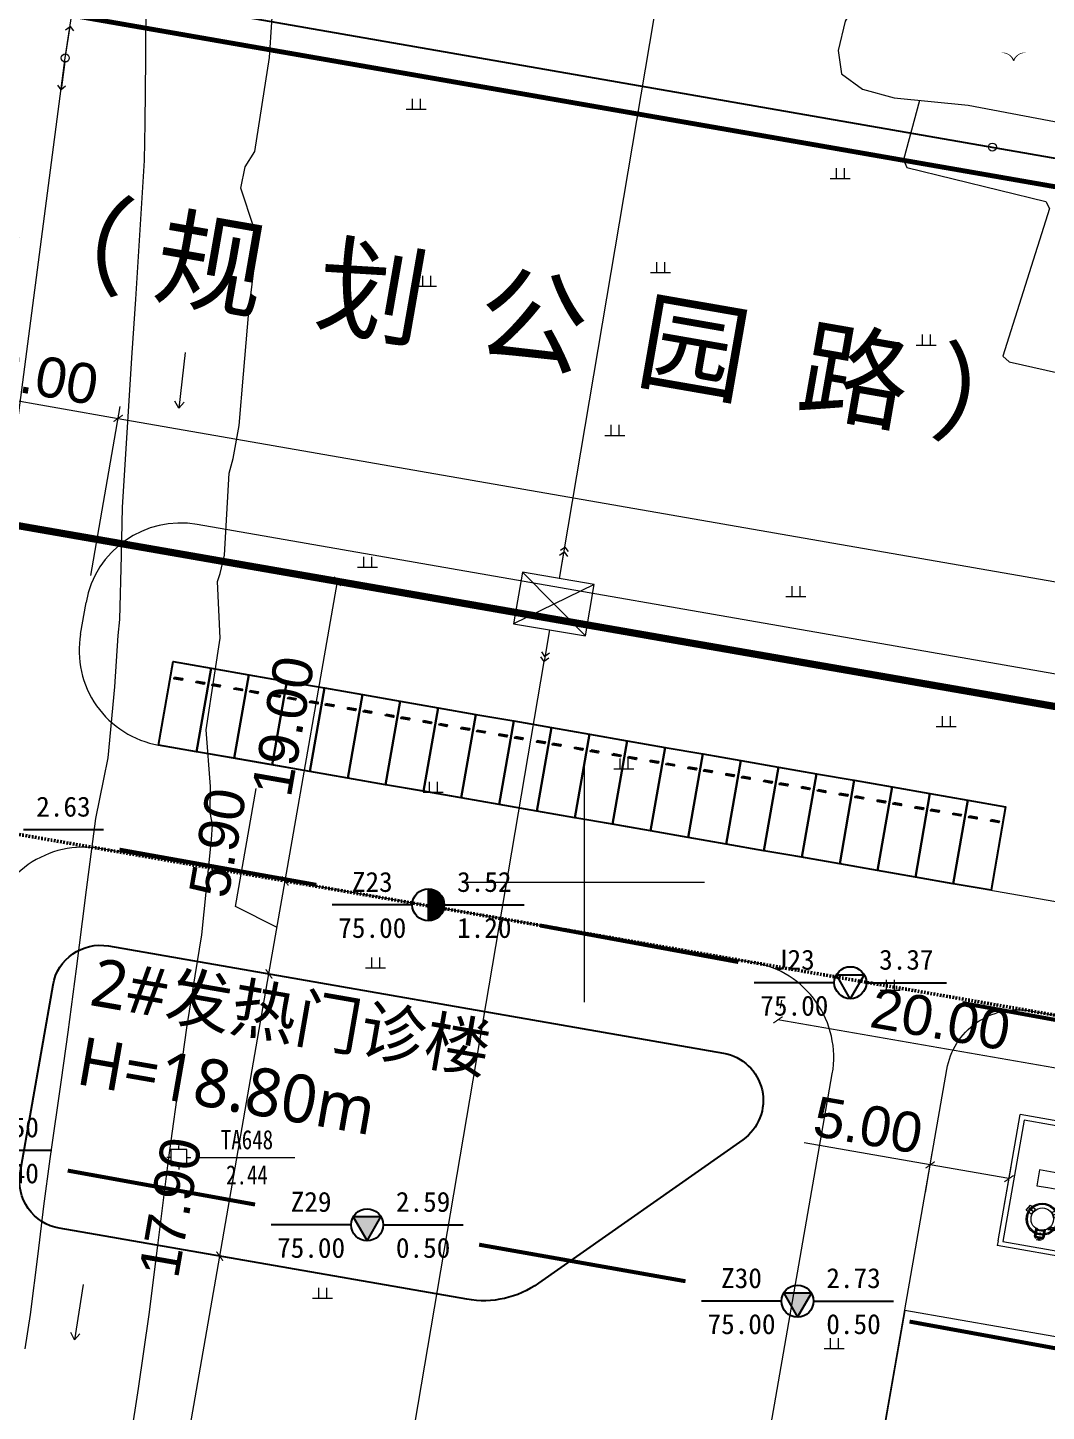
# Model space of a CAD drawing. Extents: x 274235 to 276654, y 142848 to 144425.
# Drawn here: x 275215.2 to 275278.9, y 143366.9 to 143453.4 of the extents above; entities that cross this region are included whole.
import ezdxf
from ezdxf.enums import TextEntityAlignment as Align

# ---------------------------------------------------------------- set-up
doc = ezdxf.new("R2010")
doc.units = 0
doc.header["$LTSCALE"] = 1.5
doc.header["$PDMODE"] = 1
doc.header["$PDSIZE"] = 0.2
for name, pattern in [('__DASH', [0.35, 0.25, -0.1]), ('ACAD_ISO04W100', [30, 24, -3, 0, -3]), ('IMPORT-A-building$0$ACAD_ISO05W100', [33000, 24000, -3000, 0, -3000, 0, -3000]), ('IMPORT-A-building$0$DASHDOT', [25400, 12700, -6350, 0, -6350])]:
    doc.linetypes.add(name, pattern=pattern)
doc.layers.get('0').update_dxf_attribs({"linetype": 'CONTINUOUS', "lineweight": 0})
doc.layers.get('Defpoints').update_dxf_attribs({"linetype": 'CONTINUOUS'})
for name, color, linetype, lineweight in [('_ACM-A-ANNO-DIMS', 7, 'CONTINUOUS', 5), ('_ACM-A-FLOR-LINE', 1, 'CONTINUOUS', 13), ('_ACM-A-SITE-OTLN', 3, 'CONTINUOUS', 25), ('_ACM-A-SITE-PAKG', 1, 'CONTINUOUS', 5), ('_ACM-A-SITE-ROAD', 2, 'CONTINUOUS', 18), ('_ACM-A-SITE-WALL', 5, 'CONTINUOUS', 50), ('_ACM-A-WALL-FULL', 6, 'CONTINUOUS', 13), ('ACM-A-ANNO-TEXT', 7, 'CONTINUOUS', 18), ('DMTZ', 8, 'CONTINUOUS', 0), ('GXYZ', 8, 'CONTINUOUS', 0), ('JZD', 1, 'CONTINUOUS', 0), ('KZD', 8, 'CONTINUOUS', 0), ('link-site_dwg', 8, 'CONTINUOUS', 5), ('RD-红线', 7, 'CONTINUOUS', 13), ('SXSS', 8, 'CONTINUOUS', 0), ('TK', 7, 'CONTINUOUS', 0), ('ZBTZ', 8, 'CONTINUOUS', 0)]:
    doc.layers.add(name, color=color, linetype=linetype, lineweight=lineweight)
for name, color, linetype in [('A-PRKG', 8, 'CONTINUOUS'), ('EVA', 230, 'CONTINUOUS'), ('HOLE', 1, 'CONTINUOUS'), ('Legends', 7, 'CONTINUOUS'), ('LY2', 7, 'ByLayer'), ('PROFILE', 241, 'CONTINUOUS'), ('YD-用地界线', 2, 'CONTINUOUS')]:
    doc.layers.add(name, color=color, linetype=linetype)
doc.layers.add('ASSIST', color=8, linetype='CONTINUOUS', lineweight=0, plot=False)
doc.styles.add('$1$微软雅黑', font='', dxfattribs={"height": 250})
doc.styles.add('_ACM-G-NOTES', font='arial.ttf', dxfattribs={"height": 2.5})
doc.styles.add('ST', font='')
doc.styles.add('控制点注记', font='', dxfattribs={"width": 0.8, "height": 1.2})
doc.styles.get('$1$微软雅黑').set_extended_font_data('Microsoft YaHei')
doc.styles.get('ST').set_extended_font_data('SimSun')
doc.styles.get('控制点注记').set_extended_font_data('NSimSun')
doc.linetypes.add('10421', pattern='A,2,[150,AAA.SHX,S=1,R=0,X=0,Y=1],1e-11', length=2)
doc.linetypes.add('1161', pattern='A,0,[149,AAA.SHX,S=0.15,R=0,X=0,Y=0],-1.6', length=1.6)
doc.dimstyles.new('_ACM-DIM-A_m', dxfattribs={"dimscale": 0.5, "dimtxt": 2.5, "dimasz": 1, "dimexe": 1.5, "dimexo": 2.5, "dimgap": 1, "dimtad": 1, "dimzin": 1, "dimdsep": 46, "dimtxsty": '_ACM-G-NOTES', "dimblk": 'ARCHTICK', "dimcen": 2.5, "dimclrd": 256, "dimclre": 256, "dimclrt": 256, "dimazin": 0, "dimtfac": 1, "dimtmove": 0, "dimatfit": 3, "dimldrblk": 'DOTSMALL', "dimfxl": 1, "dimlwd": 18, "dimlwe": 18, "dimarcsym": 0})

# ---------------------------------------------------------------- blocks, each defined once
blk = doc.blocks.new('gc170')
at = {"linetype": 'Continuous'}
blk.add_circle((0, 0), 0.5, dxfattribs=at)
blk = doc.blocks.new('gc126')
at = {"flags": 128}
for points in [[(0, 0, 0.15, 0.05, 0.333809), (-1.5, 1, 0.05, 0.05, 0)], [(1.5, 1, 0.05, 0.15, 0.333809), (0, 0, 0.15, 0.15, 0)]]:
    blk.add_lwpolyline(points, format="xyseb", dxfattribs=at)
blk = doc.blocks.new('gc086')
for p, q in [((0, 0), (7, 0)), ((7, 0), (6.18, 0.57)), ((7, 0), (6.18, -0.57))]:
    blk.add_line(p, q)
blk = doc.blocks.new('gc013g')
at = {"linetype": 'Continuous', "flags": 128}
for points in [[(-1.12, 0.5), (-0.62, 0), (-1.12, -0.5)], [(-0.5, 0.5), (0, 0), (-0.5, -0.5)]]:
    blk.add_lwpolyline(points, dxfattribs=at)
blk = doc.blocks.new('gc119')
for p, q in [((-1.25, 0), (1.25, 0)), ((-0.5, 1.3), (-0.5, 0)), ((0.5, 1.3), (0.5, 0))]:
    blk.add_line(p, q)
blk = doc.blocks.new('gc259')
at = {"linetype": 'Continuous', "flags": 128}
for points in [[(-1, 0), (-1.5, 0)], [(-1, -1), (1, -1), (1, 1), (-1, 1), (-1, -1)], [(0, 1), (0, 1.5)], [(1, 0), (1.5, 0)], [(0, -1), (0, -1.5)]]:
    blk.add_lwpolyline(points, dxfattribs=at)
at = {"linetype": 'Continuous'}
blk.add_point((0, 0), dxfattribs=at)
blk = doc.blocks.new('gc013b')
at = {"linetype": 'Continuous'}
blk.add_line((0.5, 0), (4, 0), dxfattribs=at)
at = {"linetype": 'Continuous', "flags": 128}
blk.add_lwpolyline([(3.5, 0.5), (4, 0), (3.5, -0.5)], dxfattribs=at)
blk = doc.blocks.new('A$C5E363402')
at = {"layer": 'LY2'}
for p, q in [((613721, 195022), (652725, 195022)), ((610721, 180117), (610721, 192022)), ((654846, 189900), (643820, 178874)), ((639577, 177117), (613721, 177117))]:
    blk.add_line(p, q, dxfattribs=at)
at = {"layer": 'LY2', "extrusion": (0, 0, -1)}
for centre, radius, start, end in [((-613721, 192022), 3000, 0.00056, 90.00011), ((-652725, 192022), 3000, 90.00011, 225.00003), ((-613721, 180117), 3000, 270.00011, 0.00056), ((-639577, 183117), 6000, 225.00003, 270.00011)]:
    blk.add_arc(centre, radius, start, end, dxfattribs=at)
blk = doc.blocks.new('PARKING_2400x5400')
for points in [[(2300, -600), (2300, 4700), (-100, 4700), (-100, -600)], [(650, 3750), (150, 3750), (150, 3650), (650, 3650)], [(2050, 3750), (1550, 3750), (1550, 3650), (2050, 3650)]]:
    blk.add_lwpolyline(points, close=True)
blk = doc.blocks.new('ROAD-BLOCK')
at = {"layer": '_ACM-A-SITE-ROAD'}
for p, q in [((73.118, 203.594), (-5.988, 203.594)), ((-11.988, 195.594), (-11.988, 197.599)), ((-5.988, 189.594), (57.012, 189.594))]:
    blk.add_line(p, q, dxfattribs=at)
blk.add_lwpolyline([(-136.505, 182.594), (-116.861, 182.594, -0.198912), (-112.619, 180.836), (-40.984, 109.201, 0.198912), (-31.791, 105.394), (5.989, 105.394, 0.198912), (15.182, 109.201), (42.205, 136.225, 0.198912), (46.012, 145.417), (46.012, 178.094, -0.414214), (50.512, 182.594), (76.121, 182.594, -0.414214), (83.121, 175.594)], format="xyb", dxfattribs=at)
blk.add_lwpolyline([(39.012, 148.194), (39.012, 176.594, 0.414214), (33.012, 182.594), (-8.488, 182.594, 0.414214), (-14.488, 176.594), (-14.488, 148.194, 0.414214), (-8.488, 142.194), (33.012, 142.194, 0.414214)], format="xyb", close=True, dxfattribs=at)
for centre, start, end in [((-5.988, 197.594), 90, 180), ((-5.988, 195.594), 180, 270)]:
    blk.add_arc(centre, 6, start, end, dxfattribs=at)
at = {"layer": 'EVA'}
blk.add_line((-182.288, 201.594), (110.577, 201.594), dxfattribs=at)
at = {"layer": 'A-PRKG', "xscale": -0.0009999999999999987, "yscale": 0.0009999999999999987, "zscale": 0.0009999999999999994, "rotation": 359.9999999304366}
for p in [(-3.688, 190.194), (-1.288, 190.194), (1.112, 190.194), (3.512, 190.194), (5.912, 190.194), (8.312, 190.194), (10.712, 190.194), (13.112, 190.194), (15.512, 190.194), (17.912, 190.194), (20.312, 190.194), (22.712, 190.194), (25.112, 190.194), (27.512, 190.194), (29.912, 190.194), (32.312, 190.194), (34.712, 190.194), (37.112, 190.194), (39.512, 190.194), (41.912, 190.194), (44.312, 190.194), (46.712, 190.194)]:
    blk.add_blockref('PARKING_2400x5400', p, dxfattribs=at)
blk = doc.blocks.new('link-site_dwg_A-building$0$yeyang-10984406-首层平面图')
at = {"layer": 'link-site_dwg', "color": 133, "linetype": 'IMPORT-A-building$0$DASHDOT'}
for p, q in [((-1739378, -93820), (-2085788, 106180)), ((-126795, 103090), (-473205, -96910)), ((1860622, -93820), (1514212, 106180)), ((3473205, 103090), (3126795, -96910))]:
    blk.add_line(p, q, dxfattribs=at)
at = {"layer": 'link-site_dwg', "color": 133}
for p, q in [((-1739378, -96910), (-2085788, 103090)), ((-126795, 100000), (-473205, -100000)), ((1860622, -96910), (1514212, 103090)), ((3473205, 100000), (3126795, -100000)), ((-563178, -862356), (-255634, -862356)), ((-343634, -830383), (-343634, -980508)), ((3036822, -862356), (3344366, -862356)), ((3256366, -830383), (3256366, -980508)), ((-1407180, -1588820), (-1407180, -1123350)), ((-1367180, -1588820), (-1367180, -1123350)), ((-1327180, -1588820), (-1327180, -1123350)), ((-907180, -1608820), (-1307180, -1608820)), ((-907180, -1648820), (-1307180, -1648820)), ((-1106701, -1688820), (-1107180, -1688820)), ((-887180, -1123350), (-887180, -1588820)), ((-847180, -1123350), (-847180, -1588820)), ((-807180, -1123350), (-807180, -1588820)), ((-647938, -947117), (-171495, -947117)), ((-647938, -987117), (-171495, -987117)), ((-647938, -1027117), (-171495, -1027117)), ((-563178, -942356), (-255634, -942356)), ((-259495, -915144), (-259495, -1065269)), ((2192820, -1588820), (2192820, -1123350)), ((2232820, -1588820), (2232820, -1123350)), ((2272820, -1588820), (2272820, -1123350)), ((2692820, -1608820), (2292820, -1608820)), ((2692820, -1648820), (2292820, -1648820)), ((2493299, -1688820), (2492820, -1688820)), ((2712820, -1123350), (2712820, -1588820)), ((2752820, -1123350), (2752820, -1588820)), ((2792820, -1123350), (2792820, -1588820)), ((2952062, -947117), (3428505, -947117)), ((2952062, -987117), (3428505, -987117)), ((2952062, -1027117), (3428505, -1027117)), ((3036822, -942356), (3344366, -942356)), ((3340505, -915144), (3340505, -1065269)), ((-1263512, -1776736), (-950848, -1776736)), ((2336488, -1776736), (2649152, -1776736))]:
    blk.add_line(p, q, dxfattribs=at)
at = {"layer": 'link-site_dwg', "color": 133, "linetype": 'IMPORT-A-building$0$ACAD_ISO05W100'}
for p, q in [((-565630, -902356), (-255634, -902356)), ((3034370, -902356), (3344366, -902356))]:
    blk.add_line(p, q, dxfattribs=at)
at = {"layer": 'link-site_dwg', "color": 133, "flags": 128}
for points in [[(-1107180, 2541180), (-1807180, 2541180), (-1807180, 1541180), (-1107180, 1541180), (-407180, 1541180), (-407180, 2541180)], [(2492820, 2541180), (1792820, 2541180), (1792820, 1541180), (2492820, 1541180), (3192820, 1541180), (3192820, 2541180)], [(-1639378, 76295), (-1839378, -270115), (-2185788, -70115), (-1985788, 276295)], [(-374981, -270115), (-574981, 76295), (-228571, 276295), (-28571, -70115)], [(1960622, 76295), (1760622, -270115), (1414212, -70115), (1614212, 276295)], [(3225019, -270115), (3025019, 76295), (3371429, 276295), (3571429, -70115)], [(-1307180, -1191910), (-907180, -1191910), (-907180, -1591910), (-1307180, -1591910)], [(2292820, -1191910), (2692820, -1191910), (2692820, -1591910), (2292820, -1591910)]]:
    blk.add_lwpolyline(points, close=True, dxfattribs=at)
for points in [[(-1149115, -1776736), (-1149115, -1688820), (-1307180, -1688820)], [(-1063851, -1688820), (-1106483, -1648820), (-1149115, -1688820)], [(-1106483, -1648820), (-1107180, -1776736), (-1047180, -1776736)], [(-1063851, -1776736), (-1063851, -1688820), (-907180, -1688820)], [(2450885, -1776736), (2450885, -1688820), (2292820, -1688820)], [(2536149, -1688820), (2493517, -1648820), (2450885, -1688820)], [(2493517, -1648820), (2492820, -1776736), (2552820, -1776736)], [(2536149, -1776736), (2536149, -1688820), (2692820, -1688820)]]:
    blk.add_lwpolyline(points, dxfattribs=at)
at = {"layer": 'link-site_dwg', "color": 133}
for centre, radius in [((-1107180, -461910), 1006000), ((-1107180, -458820), 930000), ((-1912583, 3090), 60000), ((-1107180, -458820), 700000), ((0, 0), 60000), ((2492820, -461910), 1006000), ((2492820, -458820), 930000), ((1687417, 3090), 60000), ((2492820, -458820), 700000), ((3600000, 0), 60000), ((-563178, -902356), 40000), ((3036822, -902356), 40000), ((-1367180, -1108743), 40000), ((-1107180, -1391910), 60000), ((-847180, -1108743), 40000), ((-647938, -987117), 40000), ((2232820, -1108743), 40000), ((2492820, -1391910), 60000), ((2752820, -1108743), 40000), ((2952062, -987117), 40000)]:
    blk.add_circle(centre, radius, dxfattribs=at)
for centre, radius, start, end in [((-1307180, -1588820), 100000, 180, 270), ((-1307180, -1588820), 60000, 180, 270), ((-1307180, -1588820), 20000, 180, 270), ((-907180, -1588820), 20000, 270, 0), ((-907180, -1588820), 60000, 270, 0), ((-907180, -1588820), 100000, 270, 0), ((-343634, -905446), 16000, 140.00755943, 320.00755943), ((-343634, -905446), 16000, 320.00755943, 140.00755943), ((-259495, -990207), 16000, 120.98250317, 300.98250317), ((-259495, -990207), 16000, 300.98250317, 120.98250317), ((2292820, -1588820), 100000, 180, 270), ((2292820, -1588820), 60000, 180, 270), ((2292820, -1588820), 20000, 180, 270), ((2692820, -1588820), 20000, 270, 0), ((2692820, -1588820), 60000, 270, 0), ((2692820, -1588820), 100000, 270, 0), ((3256366, -905446), 16000, 140.00755946, 320.00755946), ((3256366, -905446), 16000, 320.00755946, 140.00755946), ((3340505, -990207), 16000, 120.98250314, 300.98250314), ((3340505, -990207), 16000, 300.98250314, 120.98250314), ((-1107180, -1776736), 16000, 136.96249132, 316.96249132), ((-1107180, -1776736), 16000, 316.96249132, 136.96249132), ((2492820, -1776736), 16000, 136.96249132, 316.96249132), ((2492820, -1776736), 16000, 316.96249132, 136.96249132)]:
    blk.add_arc(centre, radius, start, end, dxfattribs=at)
blk = doc.blocks.new('link-site_dwg_A-building$0$yeyang-V412-首层平面图')
at = {"layer": 'link-site_dwg', "color": 133, "linetype": 'IMPORT-A-building$0$DASHDOT'}
for p, q in [((-1739378, -93820), (-2085788, 106180)), ((-126795, 103090), (-473205, -96910)), ((1860622, -93820), (1514212, 106180)), ((3473205, 103090), (3126795, -96910))]:
    blk.add_line(p, q, dxfattribs=at)
at = {"layer": 'link-site_dwg', "color": 133}
for p, q in [((-1739378, -96910), (-2085788, 103090)), ((-126795, 100000), (-473205, -100000)), ((1860622, -96910), (1514212, 103090)), ((3473205, 100000), (3126795, -100000)), ((-563178, -862356), (-255634, -862356)), ((-343634, -830383), (-343634, -980508)), ((3036822, -862356), (3344366, -862356)), ((3256366, -830383), (3256366, -980508)), ((-1407180, -1588820), (-1407180, -1123350)), ((-1367180, -1588820), (-1367180, -1123350)), ((-1327180, -1588820), (-1327180, -1123350)), ((-907180, -1608820), (-1307180, -1608820)), ((-907180, -1648820), (-1307180, -1648820)), ((-1106701, -1688820), (-1107180, -1688820)), ((-887180, -1123350), (-887180, -1588820)), ((-847180, -1123350), (-847180, -1588820)), ((-807180, -1123350), (-807180, -1588820)), ((-647938, -947117), (-171495, -947117)), ((-647938, -987117), (-171495, -987117)), ((-647938, -1027117), (-171495, -1027117)), ((-563178, -942356), (-255634, -942356)), ((-259495, -915144), (-259495, -1065269)), ((2192820, -1588820), (2192820, -1123350)), ((2232820, -1588820), (2232820, -1123350)), ((2272820, -1588820), (2272820, -1123350)), ((2692820, -1608820), (2292820, -1608820)), ((2692820, -1648820), (2292820, -1648820)), ((2493299, -1688820), (2492820, -1688820)), ((2712820, -1123350), (2712820, -1588820)), ((2752820, -1123350), (2752820, -1588820)), ((2792820, -1123350), (2792820, -1588820)), ((2952062, -947117), (3428505, -947117)), ((2952062, -987117), (3428505, -987117)), ((2952062, -1027117), (3428505, -1027117)), ((3036822, -942356), (3344366, -942356)), ((3340505, -915144), (3340505, -1065269)), ((-1263512, -1776736), (-950848, -1776736)), ((2336488, -1776736), (2649152, -1776736))]:
    blk.add_line(p, q, dxfattribs=at)
at = {"layer": 'link-site_dwg', "color": 133, "linetype": 'IMPORT-A-building$0$ACAD_ISO05W100'}
for p, q in [((-565630, -902356), (-255634, -902356)), ((3034370, -902356), (3344366, -902356))]:
    blk.add_line(p, q, dxfattribs=at)
at = {"layer": 'link-site_dwg', "color": 133, "flags": 128}
for points in [[(-1107180, 2541180), (-1807180, 2541180), (-1807180, 1541180), (-1107180, 1541180), (-407180, 1541180), (-407180, 2541180)], [(2492820, 2541180), (1792820, 2541180), (1792820, 1541180), (2492820, 1541180), (3192820, 1541180), (3192820, 2541180)], [(-1639378, 76295), (-1839378, -270115), (-2185788, -70115), (-1985788, 276295)], [(-374981, -270115), (-574981, 76295), (-228571, 276295), (-28571, -70115)], [(1960622, 76295), (1760622, -270115), (1414212, -70115), (1614212, 276295)], [(3225019, -270115), (3025019, 76295), (3371429, 276295), (3571429, -70115)], [(-1307180, -1191910), (-907180, -1191910), (-907180, -1591910), (-1307180, -1591910)], [(2292820, -1191910), (2692820, -1191910), (2692820, -1591910), (2292820, -1591910)]]:
    blk.add_lwpolyline(points, close=True, dxfattribs=at)
for points in [[(-1149115, -1776736), (-1149115, -1688820), (-1307180, -1688820)], [(-1063851, -1688820), (-1106483, -1648820), (-1149115, -1688820)], [(-1106483, -1648820), (-1107180, -1776736), (-1047180, -1776736)], [(-1063851, -1776736), (-1063851, -1688820), (-907180, -1688820)], [(2450885, -1776736), (2450885, -1688820), (2292820, -1688820)], [(2536149, -1688820), (2493517, -1648820), (2450885, -1688820)], [(2493517, -1648820), (2492820, -1776736), (2552820, -1776736)], [(2536149, -1776736), (2536149, -1688820), (2692820, -1688820)]]:
    blk.add_lwpolyline(points, dxfattribs=at)
at = {"layer": 'link-site_dwg', "color": 133}
for centre, radius in [((-1912583, 3090), 60000), ((0, 0), 60000), ((2492820, -461910), 1006000), ((2492820, -458820), 930000), ((1687417, 3090), 60000), ((2492820, -458820), 700000), ((3600000, 0), 60000), ((-563178, -902356), 40000), ((3036822, -902356), 40000), ((-1367180, -1108743), 40000), ((-1107180, -1391910), 60000), ((-647938, -987117), 40000), ((2232820, -1108743), 40000), ((2492820, -1391910), 60000), ((2752820, -1108743), 40000), ((2952062, -987117), 40000)]:
    blk.add_circle(centre, radius, dxfattribs=at)
for centre, radius, start, end in [((-1107180, -461910), 1006000, 360, 161.53564875), ((-1107180, -458820), 930000, 360, 163.3889191), ((-1107180, -458820), 700000, 360, 170.93469726), ((-1107180, -461910), 1006000, 161.53564875, 302.35636662), ((-1107180, -458820), 930000, 163.3889191, 300.51107536), ((-1107180, -458820), 700000, 170.93469726, 292.83399418), ((-1107180, -458820), 700000, 292.83399418, 360), ((-1107180, -458820), 930000, 300.51107536, 360), ((-1107180, -461910), 1006000, 302.35636662, 360), ((-1307180, -1588820), 100000, 180, 270), ((-1307180, -1588820), 60000, 180, 270), ((-1307180, -1588820), 20000, 180, 270), ((-907180, -1588820), 20000, 270, 0), ((-907180, -1588820), 60000, 270, 0), ((-907180, -1588820), 100000, 270, 0), ((-847180, -1108743), 40000, 121.87050915, 343.48398694), ((-847180, -1108743), 40000, 0, 120), ((-847180, -1108743), 40000, 343.48398694, 360), ((-343634, -905446), 16000, 140.00755943, 320.00755943), ((-343634, -905446), 16000, 320.00755943, 140.00755943), ((-259495, -990207), 16000, 120.98250317, 300.98250317), ((-259495, -990207), 16000, 300.98250317, 120.98250317), ((2292820, -1588820), 100000, 180, 270), ((2292820, -1588820), 60000, 180, 270), ((2292820, -1588820), 20000, 180, 270), ((2692820, -1588820), 20000, 270, 0), ((2692820, -1588820), 60000, 270, 0), ((2692820, -1588820), 100000, 270, 0), ((3256366, -905446), 16000, 140.00755946, 320.00755946), ((3256366, -905446), 16000, 320.00755946, 140.00755946), ((3340505, -990207), 16000, 120.98250314, 300.98250314), ((3340505, -990207), 16000, 300.98250314, 120.98250314), ((-1107180, -1776736), 16000, 136.96249132, 316.96249132), ((-1107180, -1776736), 16000, 316.96249132, 136.96249132), ((2492820, -1776736), 16000, 136.96249132, 316.96249132), ((2492820, -1776736), 16000, 316.96249132, 136.96249132)]:
    blk.add_arc(centre, radius, start, end, dxfattribs=at)
blk = doc.blocks.new('A$C3A0C1DEC')
at = {"layer": '_ACM-A-FLOR-LINE', "color": 253}
for p, q in [((13.124, 5), (13.124, 3.3)), ((14.624, 5), (13.124, 5)), ((13.124, 4.75), (13.124, 4.8)), ((14.624, 3.3), (14.624, 5)), ((14.624, 4.8), (14.624, 4.75)), ((-1.36, 3.7), (-1.36, 1.6)), ((0, 3.7), (-1.36, 3.7)), ((-1.36, 3.6), (-1.36, 3.65)), ((13.124, 3.5), (13.124, 3.55)), ((14.624, 3.55), (14.624, 3.5)), ((-1.36, 2.6), (-1.36, 2.65)), ((13.124, 3.3), (14.624, 3.3)), ((-1.36, 1.65), (-1.36, 1.7)), ((-1.36, 1.6), (0, 1.6))]:
    blk.add_line(p, q, dxfattribs=at)
at = {"layer": '_ACM-A-WALL-FULL', "color": 253}
for p, q in [((0, 10.75), (0, 13.3)), ((0.3, 13.3), (0, 13.3)), ((0.3, 13.3), (17.2, 13.3)), ((0.3, 13), (0.3, 10.75)), ((16.9, 13), (0.3, 13)), ((16.9, 5.3), (16.9, 13)), ((17.2, 13), (17.2, 13.3)), ((17.2, 13), (17.2, 5)), ((0, 5.3), (0, 10.75)), ((0, 10.75), (0.3, 10.75)), ((0, 10.75), (0.075, 10.75)), ((0.3, 10.75), (0.3, 5.3)), ((0.3, 7.65), (0, 7.65)), ((0.1, 7.65), (0, 7.65)), ((0, 5.3), (13.124, 5.3)), ((0, 5.3), (0, 5)), ((0, 5), (0, 5.3)), ((0.776, 5.3), (3.6, 5.3)), ((12.823, 5.3), (13.123, 5.3)), ((13.123, 5.3), (16.9, 5.3)), ((13.124, 5), (13.124, 5.3)), ((0, 0.3), (0, 5)), ((12.824, 5), (0.3, 5)), ((0.3, 5), (0.3, 0.3)), ((0.476, 5), (0.776, 5)), ((3.6, 5), (0.776, 5)), ((12.824, 0.3), (12.824, 5)), ((12.824, 5), (17.2, 5)), ((13.124, 5), (13.124, 0)), ((13.124, 4.7), (13.124, 3.6)), ((13.124, 3.31), (13.124, 2.11)), ((0, 0.3), (0, 0)), ((0.3, 0.3), (12.824, 0.3)), ((12.824, 0), (0, 0)), ((11.814, 0), (11.014, 0)), ((12.824, 0), (13.124, 0))]:
    blk.add_line(p, q, dxfattribs=at)
at = {"xscale": 1.000000000000003e-06, "yscale": 1.000000000000003e-06, "zscale": 1.000000000000003e-06, "rotation": 180.0823460130224}
for name, p in [('link-site_dwg_A-building$0$yeyang-V412-首层平面图', (6.408, 10.721)), ('link-site_dwg_A-building$0$yeyang-10984406-首层平面图', (13.608, 10.732))]:
    blk.add_blockref(name, p, dxfattribs=at)
blk = doc.blocks.new('A$C58C25E19')
at = {"color": 1, "linetype": 'Continuous', "flags": 128}
blk.add_lwpolyline([(301.626, -48.516), (63.21, -10.167)], dxfattribs=at)
at = {"layer": 'RD-红线'}
blk.add_line((62.283, 24.182), (313.082, -16.159), dxfattribs=at)
blk.add_line((62.283, 24.182), (313.082, -16.159), dxfattribs=at)
at = {"layer": 'YD-用地界线'}
blk.add_lwpolyline([(43.586, 122.809), (26.063, 30.008), (62.283, 24.182), (308.281, -15.387, -0.005648), (320.235, 42.219), (333.722, 104.471), (263.734, 119.634), (204.232, 103.076), (200.21, 117.527)], format="xyb", dxfattribs=at)
blk = doc.blocks.new('BASEMENT')
at = {"layer": '_ACM-A-SITE-WALL', "linetype": '__DASH', "ltscale": 10}
blk.add_lwpolyline([(1891631, 816805), (1681958, 816805), (1681958, 789605), (1619758, 789605), (1619758, 610202), (1652552, 575356), (1764854, 536805), (1911521, 536805), (1919331, 545026), (1919331, 788642), (1896831, 788642), (1896831, 836511), (1912251, 836494), (1912258, 843311), (1891631, 843311)], close=True, dxfattribs=at)
blk = doc.blocks.new('_ArchTick')
at = {"const_width": 0.15}
blk.add_lwpolyline([(-0.5, -0.5), (0.5, 0.5)], dxfattribs=at)
blk = doc.blocks.new('*D1750')
at = {"layer": '_ACM-A-ANNO-DIMS', "lineweight": 18}
for p, q in [((275207.246, 143420.775), (275209.167, 143431.787)), ((275209.038, 143431.048), (275220.859, 143428.986)), ((275219.146, 143419.16), (275220.988, 143429.725))]:
    blk.add_line(p, q, dxfattribs=at)
at = {"layer": 'Defpoints', "color": 0}
for p in [(275220.859, 143428.986), (275207.032, 143419.544), (275218.931, 143417.929)]:
    blk.add_point(p, dxfattribs=at)
at = {"layer": '_ACM-A-ANNO-DIMS', "lineweight": 18, "xscale": 0.5, "yscale": 0.5, "zscale": 0.5}
for p, rotation in [((275209.038, 143431.048), 170.1075691695914), ((275220.859, 143428.986), 350.1075691695913)]:
    blk.add_blockref('_ArchTick', p, dxfattribs=dict(at, rotation=rotation))
at = {"layer": '_ACM-A-ANNO-DIMS', "insert": (275215.254, 143431.767), "char_height": 2.5, "attachment_point": 5, "rotation": 350.10757, "style": '_ACM-G-NOTES'}
blk.add_mtext('12.00', dxfattribs=at)
blk = doc.blocks.new('_DotSmall')
at = {"color": 0, "linetype": 'ByBlock', "const_width": 0.5}
blk.add_lwpolyline([(-0.0625, 0, 1), (0.0625, 0, 1)], format="xyb", close=True, dxfattribs=at)
blk = doc.blocks.new('*D1751')
at = {"layer": '_ACM-A-ANNO-DIMS', "lineweight": 18}
for p, q in [((275219.146, 143419.16), (275220.988, 143429.725)), ((275220.859, 143428.986), (275354.043, 143405.76)), ((275352.938, 143399.423), (275354.172, 143406.499))]:
    blk.add_line(p, q, dxfattribs=at)
at = {"layer": 'Defpoints', "color": 0}
for p in [(275218.931, 143417.929), (275354.043, 143405.76), (275352.723, 143398.192)]:
    blk.add_point(p, dxfattribs=at)
at = {"layer": '_ACM-A-ANNO-DIMS', "lineweight": 18, "xscale": 0.5, "yscale": 0.5, "zscale": 0.5}
for p, rotation in [((275220.859, 143428.986), 170.1075691695914), ((275354.043, 143405.76), 350.1075691695913)]:
    blk.add_blockref('_ArchTick', p, dxfattribs=dict(at, rotation=rotation))
at = {"layer": '_ACM-A-ANNO-DIMS', "insert": (275287.757, 143419.124), "char_height": 2.5, "attachment_point": 5, "rotation": 350.10757, "style": '_ACM-G-NOTES'}
blk.add_mtext('135.19', dxfattribs=at)
blk = doc.blocks.new('*D1753')
at = {"layer": '_ACM-A-ANNO-DIMS', "lineweight": 18}
for p, q in [((275219.458, 143332.205), (275227.205, 143376.63)), ((275233.371, 143375.555), (275226.466, 143376.759)), ((275225.624, 143331.13), (275218.719, 143332.334))]:
    blk.add_line(p, q, dxfattribs=at)
at = {"layer": 'Defpoints', "color": 0}
for p in [(275227.205, 143376.63), (275234.602, 143375.34), (275226.855, 143330.915)]:
    blk.add_point(p, dxfattribs=at)
at = {"layer": '_ACM-A-ANNO-DIMS', "lineweight": 18, "xscale": 0.5, "yscale": 0.5, "zscale": 0.5}
for p, rotation in [((275227.205, 143376.63), 80.1075690193499), ((275219.458, 143332.205), 260.1075690193499)]:
    blk.add_blockref('_ArchTick', p, dxfattribs=dict(at, rotation=rotation))
at = {"layer": '_ACM-A-ANNO-DIMS', "insert": (275221.581, 143354.723), "char_height": 2.5, "attachment_point": 5, "rotation": 80.10757, "style": '_ACM-G-NOTES'}
blk.add_mtext('45.10', dxfattribs=at)
blk = doc.blocks.new('*D1754')
at = {"layer": '_ACM-A-ANNO-DIMS', "lineweight": 18}
for p, q in [((275227.205, 143376.63), (275230.281, 143394.269)), ((275238.239, 143392.881), (275229.542, 143394.398)), ((275233.371, 143375.555), (275226.466, 143376.759))]:
    blk.add_line(p, q, dxfattribs=at)
at = {"layer": 'Defpoints', "color": 0}
for p in [(275230.281, 143394.269), (275239.471, 143392.666), (275234.602, 143375.34)]:
    blk.add_point(p, dxfattribs=at)
at = {"layer": '_ACM-A-ANNO-DIMS', "lineweight": 18, "xscale": 0.5, "yscale": 0.5, "zscale": 0.5}
for p, rotation in [((275230.281, 143394.269), 80.1075690193499), ((275227.205, 143376.63), 260.1075690193499)]:
    blk.add_blockref('_ArchTick', p, dxfattribs=dict(at, rotation=rotation))
at = {"layer": '_ACM-A-ANNO-DIMS', "insert": (275224.131, 143379.682), "char_height": 2.5, "attachment_point": 5, "rotation": 80.10757, "style": '_ACM-G-NOTES'}
blk.add_mtext('17.90', dxfattribs=at)
blk = doc.blocks.new('*D1755')
at = {"layer": '_ACM-A-ANNO-DIMS', "lineweight": 18}
for p, q in [((275228.196, 143398.472), (275229.482, 143405.846)), ((275230.281, 143394.269), (275231.295, 143400.081)), ((275238.687, 143398.792), (275230.556, 143400.21)), ((275230.788, 143397.175), (275228.196, 143398.472)), ((275238.239, 143392.881), (275229.542, 143394.398))]:
    blk.add_line(p, q, dxfattribs=at)
at = {"layer": 'Defpoints', "color": 0}
for p in [(275231.295, 143400.081), (275239.919, 143398.577), (275239.471, 143392.666)]:
    blk.add_point(p, dxfattribs=at)
at = {"layer": '_ACM-A-ANNO-DIMS', "lineweight": 18, "xscale": 0.5, "yscale": 0.5, "zscale": 0.5}
for p, rotation in [((275231.295, 143400.081), 80.1075690193499), ((275230.281, 143394.269), 260.1075690193499)]:
    blk.add_blockref('_ArchTick', p, dxfattribs=dict(at, rotation=rotation))
at = {"layer": '_ACM-A-ANNO-DIMS', "insert": (275227.089, 143402.465), "char_height": 2.5, "attachment_point": 5, "rotation": 80.10757, "style": '_ACM-G-NOTES'}
blk.add_mtext('5.90', dxfattribs=at)
blk = doc.blocks.new('*D1756')
at = {"layer": '_ACM-A-ANNO-DIMS', "lineweight": 18}
for p, q in [((275242.517, 143417.411), (275233.82, 143418.927)), ((275231.295, 143400.081), (275234.559, 143418.798)), ((275238.687, 143398.792), (275230.556, 143400.21))]:
    blk.add_line(p, q, dxfattribs=at)
at = {"layer": 'Defpoints', "color": 0}
for p in [(275234.559, 143418.798), (275243.749, 143417.196), (275239.919, 143398.577)]:
    blk.add_point(p, dxfattribs=at)
at = {"layer": '_ACM-A-ANNO-DIMS', "lineweight": 18, "xscale": 0.5, "yscale": 0.5, "zscale": 0.5}
for p, rotation in [((275234.559, 143418.798), 80.1075690193499), ((275231.295, 143400.081), 260.1075690193499)]:
    blk.add_blockref('_ArchTick', p, dxfattribs=dict(at, rotation=rotation))
at = {"layer": '_ACM-A-ANNO-DIMS', "insert": (275231.177, 143409.745), "char_height": 2.5, "attachment_point": 5, "rotation": 80.10757, "style": '_ACM-G-NOTES'}
blk.add_mtext('19.00', dxfattribs=at)
blk = doc.blocks.new('*D1722')
at = {"layer": '_ACM-A-ANNO-DIMS', "lineweight": 18, "transparency": 16777216}
for p, q in [((-21.924, 84.387), (-21.924, 83.887)), ((-1.924, 83.137), (-21.924, 83.137)), ((-1.924, 81.889), (-1.924, 82.387))]:
    blk.add_line(p, q, dxfattribs=at)
at = {"layer": 'Defpoints', "color": 0, "transparency": 16777216}
for p in [(-21.924, 83.137), (-21.924, 83.137), (-1.924, 83.139)]:
    blk.add_point(p, dxfattribs=at)
at = {"layer": '_ACM-A-ANNO-DIMS', "lineweight": 18, "transparency": 16777216, "xscale": 0.5, "yscale": 0.5, "zscale": 0.5, "rotation": 180}
blk.add_blockref('_ArchTick', (-21.924, 83.137), dxfattribs=at)
at = {"layer": '_ACM-A-ANNO-DIMS', "lineweight": 18, "transparency": 16777216, "xscale": 0.5, "yscale": 0.5, "zscale": 0.5}
blk.add_blockref('_ArchTick', (-1.924, 83.137), dxfattribs=at)
at = {"layer": '_ACM-A-ANNO-DIMS', "transparency": 16777216, "insert": (-11.924, 84.914), "char_height": 2.5, "attachment_point": 5, "style": '_ACM-G-NOTES'}
blk.add_mtext('20.00', dxfattribs=at)
blk = doc.blocks.new('*D1723')
at = {"layer": '_ACM-A-ANNO-DIMS', "lineweight": 18, "transparency": 16777216}
for p, q in [((-11, 74.099), (-11, 76.59)), ((-6, 74.099), (-6, 76.59)), ((-11, 75.84), (-18.985, 75.84)), ((-6, 75.84), (-11, 75.84))]:
    blk.add_line(p, q, dxfattribs=at)
at = {"layer": 'Defpoints', "color": 0, "transparency": 16777216}
for p in [(-6, 75.84), (-11, 72.849), (-6, 72.849)]:
    blk.add_point(p, dxfattribs=at)
at = {"layer": '_ACM-A-ANNO-DIMS', "lineweight": 18, "transparency": 16777216, "xscale": 0.5, "yscale": 0.5, "zscale": 0.5, "rotation": 180}
blk.add_blockref('_ArchTick', (-11, 75.84), dxfattribs=at)
at = {"layer": '_ACM-A-ANNO-DIMS', "lineweight": 18, "transparency": 16777216, "xscale": 0.5, "yscale": 0.5, "zscale": 0.5}
blk.add_blockref('_ArchTick', (-6, 75.84), dxfattribs=at)
at = {"layer": '_ACM-A-ANNO-DIMS', "transparency": 16777216, "insert": (-15.243, 77.616), "char_height": 2.5, "attachment_point": 5, "style": '_ACM-G-NOTES'}
blk.add_mtext('5.00', dxfattribs=at)
blk = doc.blocks.new('H_sam_hole')
blk.add_line((0, 2), (0, -2))
at = {"const_width": 2}
blk.add_lwpolyline([(0, -1, 0.414214), (1, 0, 0.414214), (0, 1, 1)], format="xyb", dxfattribs=at)
blk.add_circle((0, 0), 2)
blk = doc.blocks.new('H_cpt_hole')
for p, q in [((-1.73, 1), (1.73, 1)), ((0, -2), (-1.73, 1)), ((1.73, 1), (0, -2))]:
    blk.add_line(p, q)
blk.add_circle((0, 0), 2)
blk = doc.blocks.new('H_spt_hole')
blk.add_hatch(color=256).paths.add_polyline_path([(-1.73, 1), (0, -2), (1.73, 1)])
blk.add_lwpolyline([(0, -2), (1.73, 1), (-1.73, 1)], close=True)
blk.add_circle((0, 0), 2)
blk = doc.blocks.new('DIM')
at = {"layer": '_ACM-A-ANNO-DIMS'}
dim = blk.add_linear_dim(base=(-21.924, 83.137), p1=(-1.924, 83.139), p2=(-21.924, 83.137), dimstyle='_ACM-DIM-A_m', dxfattribs=at)
dim.commit()
dim.dimension.update_dxf_attribs({"geometry": '*D1722', "text_midpoint": (-11.924, 84.914)})
dim = blk.add_linear_dim(base=(-6, 75.84), p1=(-11, 72.849), p2=(-6, 72.849), dimstyle='_ACM-DIM-A_m', dxfattribs=at)
dim.commit()
dim.dimension.update_dxf_attribs({"geometry": '*D1723', "text_midpoint": (-15.243, 75.84), "dimtype": 128})

msp = doc.modelspace()

# ---------------------------------------------------------------- linework, layer by layer
at = {"color": 4, "linetype": 'Continuous', "const_width": 0.3, "flags": 128}
for points in [[(275113.981, 143472.306), (275360.198, 143429.367)], [(275114.021, 143472.302), (275360.28, 143429.357)], [(275352.65, 143398.206), (275114.801, 143439.685)], [(275352.732, 143398.19), (275114.842, 143439.676)]]:
    msp.add_lwpolyline(points, dxfattribs=at)
at = {"layer": '_ACM-A-SITE-PAKG'}
msp.add_lwpolyline([(275313.464, 143365.652), (275270.011, 143373.23), (275266.867, 143355.198), (275310.319, 143347.62)], close=True, dxfattribs=at)
at = {"layer": 'ASSIST', "linetype": 'Continuous', "flags": 128}
msp.add_lwpolyline([(275206.234, 143348.372), (275208.809, 143384.64), (275217.555, 143451.503), (275223.783, 143492.3), (275224.001, 143493.512)], dxfattribs=at)
at = {"layer": 'ASSIST', "linetype": 'Continuous'}
msp.add_lwpolyline([(275248.448, 143418.972), (275259.986, 143487.342)], dxfattribs=at)
at = {"layer": 'DMTZ', "linetype": '10421'}
msp.add_lwpolyline([(275300.187, 143456.431), (275292.02, 143457.43), (275286.358, 143458.316), (275274.616, 143460.155), (275272.268, 143460.24), (275269.948, 143460.575), (275269.611, 143460.562), (275269.316, 143460.301), (275268.823, 143458.562), (275268.461, 143456.625), (275267.93, 143455.768), (275266.786, 143454.666), (275266.295, 143453.809), (275265.846, 143451.972), (275266.05, 143450.503), (275267.382, 143449.549), (275269.346, 143449.009), (275273.982, 143448.553), (275298.174, 143443.979)], dxfattribs=at)
at = {"layer": 'GXYZ', "linetype": 'Continuous'}
for p, q in [((275248.448, 143418.972), (275248.781, 143420.944)), ((275250.053, 143415.389), (275246.117, 143419.366)), ((275250.596, 143418.61), (275245.574, 143416.145)), ((275247.812, 143415.767), (275247.477, 143413.795)), ((275203.682, 143155.581), (275247.477, 143413.795))]:
    msp.add_line(p, q, dxfattribs=at)
at = {"layer": 'GXYZ', "linetype": 'Continuous', "flags": 128}
msp.add_lwpolyline([(275250.053, 143415.389), (275250.596, 143418.61), (275246.117, 143419.366), (275245.574, 143416.145)], close=True, dxfattribs=at)
at = {"layer": 'HOLE', "linetype": 'Continuous'}
for points in [[(275214.939, 143403.286), (275219.939, 143403.286)], [(275239.239, 143398.582), (275234.239, 143398.582)], [(275241.239, 143398.582), (275246.239, 143398.582)], [(275265.612, 143393.721), (275260.612, 143393.721)], [(275267.612, 143393.721), (275272.612, 143393.721)], [(275211.706, 143383.247), (275216.706, 143383.247)], [(275235.415, 143378.589), (275230.415, 143378.589)], [(275237.415, 143378.589), (275242.415, 143378.589)], [(275262.312, 143373.824), (275257.312, 143373.824)], [(275264.312, 143373.824), (275269.312, 143373.824)]]:
    msp.add_lwpolyline(points, dxfattribs=at)
at = {"layer": 'JZD', "const_width": 0.45, "flags": 128}
msp.add_lwpolyline([(275051.74, 143450.682), (275352.648, 143398.206), (275354.165, 143397.88), (275355.652, 143397.438), (275355.79, 143397.385), (275347.437, 143356.612), (275365.082, 143353.245), (275358.751, 143317.18), (275351.513, 143270.38), (275344.194, 143215.955), (275334.175, 143176.916), (275324.683, 143102.508)], dxfattribs=at)
at = {"layer": 'JZD', "color": 240, "const_width": 0.45, "flags": 128}
msp.add_lwpolyline([(275051.771, 143450.675), (275352.729, 143398.191), (275354.247, 143397.865), (275355.734, 143397.422), (275355.872, 143397.369), (275347.518, 143356.59), (275365.166, 143353.222), (275358.834, 143317.151), (275351.594, 143270.343), (275344.274, 143215.909), (275334.253, 143176.863), (275324.76, 143102.442)], dxfattribs=at)
at = {"layer": 'KZD', "linetype": 'Continuous'}
msp.add_line((275225.909, 143382.802, 2.444), (275231.909, 143382.802, 2.444), dxfattribs=at)
at = {"layer": 'PROFILE', "linetype": 'ACAD_ISO04W100', "ltscale": 0.08, "const_width": 0.25}
for points in [[(275220.939, 143402.034), (275233.239, 143399.834)], [(275247.239, 143397.292), (275259.612, 143395.011)], [(275273.612, 143392.45), (275282.745, 143390.792)], [(275217.706, 143381.979), (275229.415, 143379.857)], [(275243.415, 143377.349), (275256.312, 143375.064)], [(275270.312, 143372.543), (275286.384, 143369.602), (275302.416, 143367.333)]]:
    msp.add_lwpolyline(points, dxfattribs=at)
at = {"layer": 'SXSS', "linetype": '10421'}
for points in [[(275226.69, 143402.678), (275226.762, 143403.589), (275226.599, 143404.35), (275226.636, 143405.988), (275226.368, 143409.511), (275226.885, 143412.934), (275227.233, 143415.239), (275227.067, 143418.798), (275227.233, 143419.293), (275227.503, 143420.428), (275227.794, 143425.563), (275228.043, 143426.481), (275228.422, 143428.535), (275228.691, 143431.745), (275229.02, 143435.657), (275229.448, 143439.073), (275229.34, 143440.911), (275228.528, 143443.364), (275228.8, 143444.694), (275229.394, 143445.667), (275230.317, 143451.54), (275230.762, 143458.169)], [(275222.587, 143455.46), (275222.569, 143451.451), (275222.521, 143447.441), (275222.494, 143445.092), (275222.387, 143443.435), (275222.194, 143440.434), (275221.937, 143436.432), (275221.722, 143433.089), (275221.119, 143423.426), (275221.041, 143420.419), (275220.935, 143416.411), (275220.847, 143415.412), (275220.622, 143412.209), (275220.217, 143407.771), (275219.945, 143406.444), (275219.442, 143403.989)], [(275219.442, 143403.989), (275219.378, 143403.494), (275218.87, 143399.533), (275218.615, 143397.553), (275218.227, 143394.583), (275217.711, 143390.624), (275217.296, 143387.658), (275216.579, 143382.718), (275216.196, 143379.748), (275215.83, 143376.776), (275215.364, 143372.99), (275215.025, 143370.842)], [(275215.199, 143323.923), (275215.939, 143326.834), (275217.721, 143333.847), (275218.288, 143338.589), (275218.764, 143342.565), (275219.234, 143346.494), (275219.653, 143350.523), (275220.315, 143356.871), (275221.208, 143362.429), (275222.127, 143368.364), (275222.801, 143372.976), (275223.338, 143377.291), (275224.004, 143382.634), (275224.773, 143388.208), (275225.145, 143390.898), (275225.671, 143394.146), (275226.087, 143396.716), (275226.69, 143402.678)]]:
    msp.add_lwpolyline(points, dxfattribs=at)
at = {"layer": 'TK', "linetype": 'Continuous'}
for p, q in [((275250, 143392.5), (275250, 143407.5)), ((275242.5, 143400), (275257.5, 143400))]:
    msp.add_line(p, q, dxfattribs=at)
at = {"layer": 'ZBTZ', "linetype": '1161'}
msp.add_lwpolyline([(275270.935, 143448.853), (275269.932, 143445.134), (275270.143, 143444.653), (275278.833, 143442.546), (275279.067, 143442.095), (275276.134, 143432.862), (275276.543, 143432.516), (275292.535, 143428.91), (275292.859, 143428.856)], dxfattribs=at)

# ---------------------------------------------------------------- block references
at = {"rotation": 359.2452370376578}
msp.add_blockref('A$C58C25E19', (275051.771, 143450.675), dxfattribs=at)
at = {"xscale": 0.001, "yscale": 0.001, "zscale": 0.001}
for name, p, rotation in [('BASEMENT', (273332.701, 142902.048), 350.1075691856989), ('A$C5E363402', (274582.158, 143309.331), 350.1075691150455)]:
    msp.add_blockref(name, p, dxfattribs=dict(at, rotation=rotation))
at = {"layer": '_ACM-A-SITE-OTLN', "rotation": 350.10756917272}
msp.add_blockref('DIM', (275269.406, 143305.731), dxfattribs=at)
at = {"layer": '_ACM-A-SITE-ROAD', "rotation": 170.1075691150455}
msp.add_blockref('A$C3A0C1DEC', (275295.025, 143387.444), dxfattribs=at)
at = {"layer": 'GXYZ', "linetype": 'Continuous', "yscale": 0.5}
for name, p, xscale, rotation in [('gc013b', (275217.555, 143451.503), 0.5000000000212678, 81.3205452486999), ('gc013b', (275217.555, 143451.503), 0.5000000005704954, 262.547654214619), ('gc013g', (275248.781, 143420.944), 0.4999999994054477, 80.42136291579344), ('gc013g', (275247.477, 143413.795), 0.5000000004639652, 260.3737917984424)]:
    msp.add_blockref(name, p, dxfattribs=dict(at, xscale=xscale, rotation=rotation))
at = {"layer": 'GXYZ', "linetype": 'Continuous', "xscale": 0.5, "yscale": 0.5}
msp.add_blockref('gc170', (275217.555, 143451.503), dxfattribs=at)
at = {"layer": 'HOLE', "xscale": 0.5, "yscale": 0.5, "zscale": 0.5}
for name, p in [('H_sam_hole', (275240.239, 143398.582)), ('H_cpt_hole', (275266.612, 143393.721)), ('H_spt_hole', (275236.415, 143378.589)), ('H_spt_hole', (275263.312, 143373.824))]:
    msp.add_blockref(name, p, dxfattribs=at)
at = {"layer": 'KZD', "linetype": 'Continuous', "xscale": 0.5, "yscale": 0.5}
msp.add_blockref('gc259', (275224.659, 143382.802, 2.444), dxfattribs=at)
at = {"layer": 'Legends', "rotation": 350.1075691126429}
msp.add_blockref('ROAD-BLOCK', (275196.715, 143220.762), dxfattribs=at)
at = {"layer": 'SXSS', "linetype": 'Continuous', "yscale": 0.5, "zscale": 0.5}
for p, xscale, rotation in [((275225.054, 143433.101), 0.5000000004136188, 263.2859185067979), ((275218.666, 143374.866), 0.4999999995756694, 261.1126144245918)]:
    msp.add_blockref('gc086', p, dxfattribs=dict(at, xscale=xscale, rotation=rotation))
at = {"layer": 'ZBTZ', "linetype": 'Continuous', "xscale": 0.5, "yscale": 0.5}
for name, p in [('gc126', (275276.817, 143451.33)), ('gc119', (275239.471, 143448.298)), ('gc170', (275275.488, 143445.935)), ('gc119', (275265.98, 143443.963)), ('gc119', (275254.747, 143438.089)), ('gc119', (275240.125, 143437.241)), ('gc119', (275271.351, 143433.566)), ('gc119', (275251.903, 143427.92)), ('gc119', (275236.439, 143419.686)), ('gc119', (275263.215, 143417.851)), ('gc119', (275272.596, 143409.721)), ('gc119', (275252.454, 143407.076)), ('gc119', (275240.55, 143405.628)), ('gc119', (275236.936, 143394.648)), ('gc119', (275269.092, 143393.252)), ('gc119', (275233.622, 143374.006)), ('gc119', (275265.603, 143370.863))]:
    msp.add_blockref(name, p, dxfattribs=at)

# ---------------------------------------------------------------- texts
at = {"layer": 'ACM-A-ANNO-TEXT', "attachment_point": 1, "rotation": 350.10757, "style": '$1$微软雅黑'}
for s, width, insert, char_height in [('百  花  庵  跟  路（ 规  划  公  园  路 ）', 169.18584, (275168.433, 143451.35), 5), ('2#发热门诊楼H=18.80m', 29.08252, (275219.508, 143395.293), 3)]:
    msp.add_mtext_dynamic_manual_height_columns(s, width=width, gutter_width=15.556, heights=[0], dxfattribs=dict(at, insert=insert, char_height=char_height))
at = {"layer": 'HOLE', "style": 'ST'}
for s, p in [('2.63', (275217.439, 143404.723)), ('Z23', (275236.739, 143400.019)), ('3.52', (275243.739, 143400.019)), ('75.00', (275236.739, 143397.144)), ('1.20', (275243.739, 143397.144)), ('J23', (275263.112, 143395.158)), ('3.37', (275270.112, 143395.158)), ('75.00', (275263.112, 143392.283)), ('2.50', (275214.206, 143384.685)), ('0.40', (275214.206, 143381.81)), ('Z29', (275232.915, 143380.027)), ('2.59', (275239.915, 143380.027)), ('75.00', (275232.915, 143377.152)), ('0.50', (275239.915, 143377.152)), ('Z30', (275259.812, 143375.261)), ('2.73', (275266.812, 143375.261)), ('75.00', (275259.812, 143372.386)), ('0.50', (275266.812, 143372.386))]:
    msp.add_text(s, height=1.25, dxfattribs=at).set_placement(p, align=Align.MIDDLE_CENTER)
at = {"layer": 'KZD', "linetype": 'Continuous', "style": '控制点注记', "width": 0.8}
for s, p in [('TA648', (275228.909, 143383.902, 2.444)), ('2.44', (275228.909, 143381.702, 2.444))]:
    msp.add_text(s, height=1.2, dxfattribs=at).set_placement(p, align=Align.MIDDLE)

# ---------------------------------------------------------------- dimensions: what is measured, and where the dimension line sits
at = {"layer": '_ACM-A-ANNO-DIMS'}
for base, p1, p2, angle, picture, middle in [((275220.859, 143428.986), (275207.032, 143419.544), (275218.931, 143417.929), 170.10757, '*D1750', (275215.254, 143431.767)), ((275354.043, 143405.76), (275218.931, 143417.929), (275352.723, 143398.192), 170.10757, '*D1751', (275287.757, 143419.124)), ((275234.559, 143418.798), (275239.919, 143398.577), (275243.749, 143417.196), 80.10757, '*D1756', (275231.177, 143409.745)), ((275231.295, 143400.081), (275239.471, 143392.666), (275239.919, 143398.577), 80.10757, '*D1755', (275226.532, 143399.27)), ((275227.205, 143376.63), (275226.855, 143330.915), (275234.602, 143375.34), 80.10757, '*D1753', (275221.581, 143354.723))]:
    dim = msp.add_linear_dim(base=base, p1=p1, p2=p2, angle=angle, dimstyle='_ACM-DIM-A_m', override={"dimtmove": 1}, dxfattribs=at)
    dim.commit()
    dim.dimension.update_dxf_attribs({"geometry": picture, "text_midpoint": middle})
dim = msp.add_linear_dim(base=(275230.281, 143394.269), p1=(275234.602, 143375.34), p2=(275239.471, 143392.666), angle=80.10757, dimstyle='_ACM-DIM-A_m', override={"dimtmove": 1}, dxfattribs=at)
dim.commit()
dim.dimension.update_dxf_attribs({"geometry": '*D1754', "text_midpoint": (275225.881, 143379.376), "dimtype": 160})

doc.saveas('drawing.dxf')
